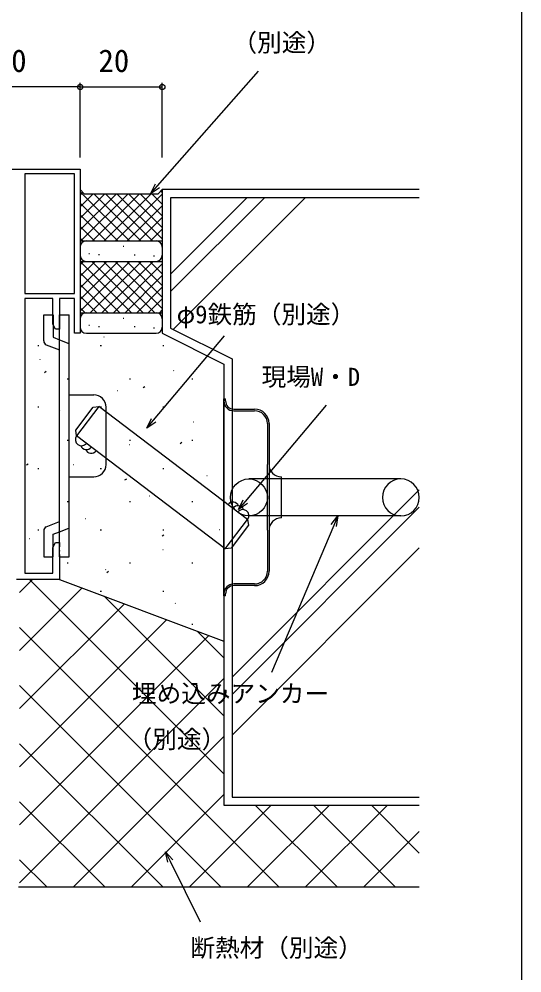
# Model space of a CAD drawing. Units: millimetres, scale not verified. Extents: x -437 to 438, y -344 to 341.
# Drawn here: x 315.7 to 438.2, y -224.6 to 7.8 of the extents above; entities that cross this region are included whole.
import ezdxf
from ezdxf.enums import TextEntityAlignment as Align

# ---------------------------------------------------------------- set-up
doc = ezdxf.new("R2010")
doc.units = ezdxf.units.MM
doc.header["$LTSCALE"] = 2
for name, color, linetype in [('0-2_YKK_11', 7, 'Continuous'), ('0-4_YKK_13', 4, 'Continuous'), ('0-5_YKK_D', 6, 'Continuous'), ('0-6_YKK_ZWAK', 7, 'Continuous'), ('0-7_YSS_K', 3, 'Continuous')]:
    doc.layers.add(name, color=color, linetype=linetype)
doc.styles.add('ＭＳ ゴシック', font='')
doc.styles.get('ＭＳ ゴシック').set_extended_font_data('MS Gothic')

msp = doc.modelspace()

# ---------------------------------------------------------------- linework, layer by layer
at = {"layer": '0-2_YKK_11'}
msp.add_lwpolyline([(300.6, -28.7), (330.6, -28.7), (330.6, -68.7), (329.2, -68.7), (329.2, -60.2), (325.6, -60.2), (325.6, -67.7), (324.6, -67.7), (323.9, -66.488), (323.9, -60.2), (317.1, -60.2), (317.1, -127.2), (323.9, -127.2), (323.9, -120.912), (324.6, -119.7), (325.6, -119.7), (325.6, -120.742), (325.48, -120.925), (325.48, -121.475), (325.6, -121.658), (325.6, -121.742), (325.48, -121.925), (325.48, -122.475), (325.6, -122.658), (325.6, -128.7), (315.1, -128.7)], dxfattribs=at)
msp.add_lwpolyline([(317.1, -29.9), (317.1, -59), (329.2, -59), (329.2, -29.9)], close=True, dxfattribs=at)
at = {"layer": '0-4_YKK_13'}
for p, q in [((321.726, -70.577), (321.725, -64.2)), ((321.726, -64.2), (324.026, -64.2)), ((324.026, -64.2), (324.026, -69.7)), ((325.6, -64.2), (327.897, -64.2)), ((325.603, -123.2), (325.602, -64.2)), ((327.903, -123.2), (327.897, -64.2)), ((322.352, -71.504), (325.526, -72.787)), ((327.902, -83.7), (333.901, -83.7)), ((365.6, -84.7), (366, -84.7)), ((365.6, -85.2), (365.6, -84.7)), ((365.6, -132.2), (365.6, -85.2)), ((366, -85.2), (366, -84.7)), ((336.902, -100.699), (336.902, -86.7)), ((368, -87.2), (373.1, -87.2)), ((368, -87.6), (373.1, -87.6)), ((376.2, -90.7), (376.2, -100.7)), ((376.6, -90.7), (376.6, -100.7)), ((376.2, -116.7), (376.2, -100.7)), ((376.6, -100.7), (376.6, -116.7)), ((327.904, -103.7), (333.902, -103.699)), ((408.7, -104.2), (371.7, -104.2)), ((379.6, -113.7), (379.6, -103.7)), ((408.7, -113.2), (371.7, -113.2)), ((322.354, -115.895), (325.529, -114.612)), ((325.529, -117.093), (327.829, -116.163)), ((321.729, -116.822), (321.729, -123.2)), ((324.029, -117.699), (325.529, -117.093)), ((324.029, -123.199), (324.029, -117.699)), ((376.2, -116.7), (376.2, -126.7)), ((376.6, -116.7), (376.6, -126.7)), ((321.729, -123.2), (324.029, -123.2)), ((325.603, -123.2), (327.903, -123.199)), ((373.1, -129.8), (368, -129.8)), ((365.6, -132.7), (365.6, -132.2)), ((366, -132.7), (366, -132.2)), ((373.1, -130.2), (368, -130.2)), ((366, -132.7), (365.6, -132.7))]:
    msp.add_line(p, q, dxfattribs=at)
msp.add_lwpolyline([(324.026, -69.7), (325.526, -70.306), (327.826, -71.235)], dxfattribs=at)
msp.add_circle((371.7, -108.7), 4.5, dxfattribs=at)
for centre, radius, start, end in [((322.726, -70.577), 1, 180, 248.00217), ((333.902, -86.7), 3, 0.00122, 90.00127), ((368, -85.2), 2.4, 180, 270), ((368, -85.2), 2, 180, 270), ((373.1, -90.7), 3.5, 360, 90), ((373.1, -90.7), 3.1, 360, 90), ((333.902, -100.699), 3, 270.00155, 0.00122), ((379.6, -100.7), 3, 180, 270), ((408.7, -108.7), 4.5, 90, 270), ((408.7, -108.7), 4.5, 270, 90), ((379.6, -116.7), 3, 90, 180), ((322.729, -116.822), 1, 112.00335, 180), ((373.1, -126.7), 3.5, 270, 360), ((373.1, -126.7), 3.1, 270, 360), ((368, -132.2), 2.4, 90, 180), ((368, -132.2), 2, 90, 180)]:
    msp.add_arc(centre, radius, start, end, dxfattribs=at)
at = {"layer": '0-5_YKK_D'}
for p, q in [((330.6, -8.7), (300.6, -8.7)), ((330.6, -25.9), (330.6, -7.7)), ((330.6, -25.9), (330.6, -7.7)), ((330.6, -8.7), (350.6, -8.7)), ((350.6, -25.9), (350.6, -7.7))]:
    msp.add_line(p, q, dxfattribs=at)
for points in [[(347.734, -34.7), (349.42, -32.787), (374.034, -4.866)], [(349.933, -33.239), (347.734, -34.7), (348.908, -32.335)], [(346.851, -91.86), (348.49, -89.906), (365.736, -69.353)], [(369.2, -111.68), (370.839, -109.726), (390.585, -86.194)], [(349.013, -90.346), (346.851, -91.86), (347.966, -89.467)], [(371.362, -110.166), (369.2, -111.68), (370.315, -109.287)], [(393.356, -113.2), (392.362, -115.548), (377.201, -151.373)], [(391.733, -115.282), (393.356, -113.2), (392.991, -115.815)], [(351.934, -197.615), (351.421, -195.026), (353.16, -197.012)], [(351.421, -195.026), (352.547, -197.313), (359.836, -212.119)]]:
    msp.add_lwpolyline(points, dxfattribs=at)
for centre in [(330.6, -8.7), (330.6, -8.7), (350.6, -8.7)]:
    msp.add_circle(centre, 0.637, dxfattribs=at)
at = {"layer": '0-6_YKK_ZWAK'}
msp.add_lwpolyline([(-436.8, -343.7), (438.2, -343.7), (438.2, 306.3)], dxfattribs=at)
at = {"layer": '0-7_YSS_K'}
for p, q in [((330.6, -33.7), (331.6, -34.7)), ((330.6, -34.218), (342.582, -46.2)), ((330.6, -35.037), (331.269, -34.369)), ((330.6, -37.866), (333.766, -34.7)), ((330.6, -40.694), (336.594, -34.7)), ((330.6, -43.523), (339.422, -34.7)), ((330.751, -46.2), (342.251, -34.7)), ((331.6, -34.7), (349.6, -34.7)), ((333.579, -46.2), (345.079, -34.7)), ((333.91, -34.7), (345.41, -46.2)), ((336.408, -46.2), (347.908, -34.7)), ((336.738, -34.7), (348.238, -46.2)), ((339.236, -46.2), (350.6, -34.836)), ((339.567, -34.7), (350.6, -45.733)), ((342.395, -34.7), (350.6, -42.905)), ((345.224, -34.7), (350.6, -40.076)), ((348.052, -34.7), (350.6, -37.248)), ((350.6, -33.7), (349.6, -34.7)), ((350.24, -34.06), (350.6, -34.419)), ((330.6, -37.047), (339.753, -46.2)), ((352.6, -54.326), (371.226, -35.7)), ((352.6, -58.569), (375.469, -35.7)), ((353.27, -67.799), (385.368, -35.7)), ((342.065, -46.2), (350.6, -37.665)), ((330.6, -39.875), (336.925, -46.2)), ((344.893, -46.2), (350.6, -40.493)), ((330.6, -42.704), (334.096, -46.2)), ((347.721, -46.2), (350.6, -43.322)), ((330.6, -45.532), (331.268, -46.2)), ((330.6, -46.2), (350.6, -46.2)), ((332.1, -46.2), (349.1, -46.2)), ((350.55, -46.2), (350.6, -46.15)), ((330.6, -47.7), (330.6, -49.7)), ((341.072, -47.505), (341.272, -47.505)), ((350.6, -47.7), (350.6, -49.7)), ((332.684, -49.236), (332.884, -49.236)), ((335.086, -49.546), (335.286, -49.546)), ((343.785, -49.597), (343.985, -49.597)), ((348.493, -49.856), (348.693, -49.856)), ((330.6, -51.2), (350.6, -51.2)), ((330.6, -52.008), (331.408, -51.2)), ((330.6, -54.836), (334.236, -51.2)), ((330.6, -57.665), (337.065, -51.2)), ((330.6, -60.493), (339.893, -51.2)), ((330.6, -63.322), (342.721, -51.2)), ((330.611, -51.2), (343.111, -63.7)), ((332.1, -51.2), (349.1, -51.2)), ((333.05, -63.7), (345.55, -51.2)), ((333.439, -51.2), (345.939, -63.7)), ((335.878, -63.7), (348.378, -51.2)), ((336.268, -51.2), (348.768, -63.7)), ((338.707, -63.7), (350.6, -51.807)), ((339.096, -51.2), (350.6, -62.704)), ((341.925, -51.2), (350.6, -59.875)), ((344.753, -51.2), (350.6, -57.047)), ((347.582, -51.2), (350.6, -54.218)), ((350.41, -51.2), (350.6, -51.39)), ((330.6, -54.017), (340.283, -63.7)), ((341.535, -63.7), (350.6, -54.635)), ((330.6, -56.846), (337.454, -63.7)), ((344.364, -63.7), (350.6, -57.464)), ((330.6, -59.674), (334.626, -63.7)), ((347.192, -63.7), (350.6, -60.292)), ((330.6, -62.503), (331.797, -63.7)), ((330.6, -63.7), (350.6, -63.7)), ((332.1, -63.7), (349.1, -63.7)), ((341.072, -65.005), (341.272, -65.005)), ((350.02, -63.7), (350.6, -63.121)), ((330.6, -65.2), (330.6, -67.2)), ((332.684, -66.736), (332.884, -66.736)), ((335.086, -67.046), (335.286, -67.046)), ((343.785, -67.097), (343.985, -67.097)), ((348.493, -67.356), (348.693, -67.356)), ((350.6, -65.2), (350.6, -67.2)), ((332.1, -68.7), (349.1, -68.7)), ((336.416, -69.629), (336.463, -69.613)), ((320.305, -71.72), (320.555, -71.72)), ((335.505, -71.72), (335.755, -71.72)), ((350.705, -71.72), (350.955, -71.72)), ((320.815, -75.154), (320.862, -75.137)), ((321.924, -78.243), (322.341, -77.967)), ((353.362, -77.833), (353.409, -77.817)), ((327.43, -79.795), (327.68, -79.795)), ((342.63, -79.795), (342.88, -79.795)), ((357.83, -79.795), (358.08, -79.795)), ((339.646, -82.69), (339.693, -82.674)), ((345.937, -81.938), (346.354, -81.662)), ((320.305, -86.67), (320.555, -86.67)), ((325.695, -87.631), (325.742, -87.614)), ((371.391, -114.069), (335.16, -86.558)), ((335.505, -86.67), (335.755, -86.67)), ((350.705, -86.67), (350.955, -86.67)), ((358.241, -90.31), (358.288, -90.294)), ((327.43, -94.745), (327.68, -94.745)), ((365.948, -121.237), (329.717, -93.725)), ((342.63, -94.745), (342.88, -94.745)), ((354.961, -95.554), (355.378, -95.278)), ((357.83, -94.745), (358.08, -94.745)), ((342.641, -95.835), (342.688, -95.818)), ((317.501, -100.759), (317.918, -100.483)), ((320.305, -101.62), (320.555, -101.62)), ((328.925, -100.692), (328.972, -100.675)), ((335.505, -101.62), (335.755, -101.62)), ((350.705, -101.62), (350.955, -101.62)), ((341.515, -104.454), (341.932, -104.178)), ((361.471, -103.371), (361.518, -103.354)), ((367.6, -152.463), (413.2, -106.863)), ((347.52, -108.311), (347.567, -108.295)), ((327.43, -109.695), (327.68, -109.695)), ((342.63, -109.695), (342.88, -109.695)), ((357.83, -109.695), (358.08, -109.695)), ((367.6, -156.706), (413.2, -111.106)), ((331.92, -113.836), (331.967, -113.819)), ((320.305, -116.57), (320.555, -116.57)), ((335.505, -116.57), (335.755, -116.57)), ((350.539, -118.07), (350.956, -117.794)), ((350.705, -116.57), (350.955, -116.57)), ((364.466, -116.516), (364.513, -116.499)), ((318.204, -118.693), (318.251, -118.676)), ((350.75, -121.372), (350.797, -121.356)), ((367.6, -166.605), (413.2, -121.005)), ((327.43, -124.645), (327.68, -124.645)), ((342.63, -124.645), (342.88, -124.645)), ((357.83, -124.645), (358.08, -124.645)), ((336.799, -126.313), (336.846, -126.296)), ((337.093, -126.97), (337.51, -126.694)), ((315.835, -131.883), (319.018, -128.7)), ((365.6, -176.049), (318.251, -128.7)), ((325.6, -128.7), (365.6, -143.7)), ((315.835, -146.025), (331.099, -130.762)), ((335.505, -131.52), (335.755, -131.52)), ((350.705, -131.52), (350.955, -131.52)), ((315.835, -160.167), (341.384, -134.619)), ((365.6, -161.907), (336.469, -132.776)), ((353.745, -134.517), (353.792, -134.5)), ((315.835, -174.309), (351.669, -138.476)), ((379.109, -203.7), (315.835, -140.427)), ((357.83, -139.595), (358.08, -139.595)), ((365.6, -147.765), (359.096, -141.261)), ((315.835, -188.452), (361.954, -142.333)), ((315.835, -202.594), (365.6, -152.829)), ((364.967, -203.7), (315.835, -154.569)), ((328.871, -203.7), (365.6, -166.971)), ((350.824, -203.7), (315.835, -168.711)), ((343.013, -203.7), (365.6, -181.113)), ((336.682, -203.7), (315.835, -182.853)), ((357.155, -203.7), (377.155, -183.7)), ((371.298, -203.7), (391.298, -183.7)), ((393.251, -203.7), (373.251, -183.7)), ((385.44, -203.7), (405.44, -183.7)), ((407.393, -203.7), (387.393, -183.7)), ((413.2, -195.365), (401.535, -183.7)), ((399.582, -203.7), (413.2, -190.082)), ((322.54, -203.7), (315.835, -196.995)), ((413.2, -203.7), (315.6, -203.7))]:
    msp.add_line(p, q, dxfattribs=at)
for points in [[(413.2, -33.7), (350.6, -33.7), (350.6, -68.7), (365.6, -76.2), (365.6, -183.7), (413.2, -183.7)], [(413.2, -35.7), (352.6, -35.7), (352.6, -67.464), (367.6, -74.964), (367.6, -181.7), (413.2, -181.7)]]:
    msp.add_lwpolyline(points, dxfattribs=at)
for points in [[(335.159, -86.558), (329.717, -93.726), (329.525, -92.325), (333.758, -86.75)], [(365.948, -121.237), (371.391, -114.069), (371.582, -115.47), (367.349, -121.045)]]:
    msp.add_lwpolyline(points, close=True, dxfattribs=at)
for centre, start, end in [((332.1, -47.7), 90, 180), ((349.1, -47.7), 360, 90), ((332.1, -49.7), 180, 270), ((349.1, -49.7), 270, 360), ((332.1, -65.2), 90, 180), ((349.1, -65.2), 360, 90), ((332.1, -67.2), 180, 270), ((349.1, -67.2), 270, 360), ((330.912, -94.633), 142.78946, 322.78944), ((332.106, -95.54), 202.78943, 322.78944), ((333.301, -96.447), 202.78943, 322.78944), ((367.807, -111.348), 22.78943, 142.78944), ((369.001, -112.255), 22.78943, 142.78944), ((370.196, -113.162), 322.78946, 142.78944)]:
    msp.add_arc(centre, 1.5, start, end, dxfattribs=at)

# ---------------------------------------------------------------- texts
at = {"layer": '0-5_YKK_D', "style": 'ＭＳ ゴシック'}
for s, height, p in [('（別途）', 4.399, (367.695, -1.403)), ('30', 5.499, (310.06, -6.7)), ('20', 5.499, (335.06, -6.7)), ('φ9鉄筋（別途）', 4.399, (354.075, -67.609)), ('現場W・D', 4.399, (374.791, -82.848)), ('埋め込みアンカー', 4.399, (343.22, -160.007)), ('（別途）', 4.399, (342.163, -171.132)), ('断熱材（別途）', 4.399, (357.439, -221.95))]:
    msp.add_text(s, height=height, dxfattribs=at).set_placement(p, align=Align.BOTTOM_LEFT)

doc.saveas('drawing.dxf')
